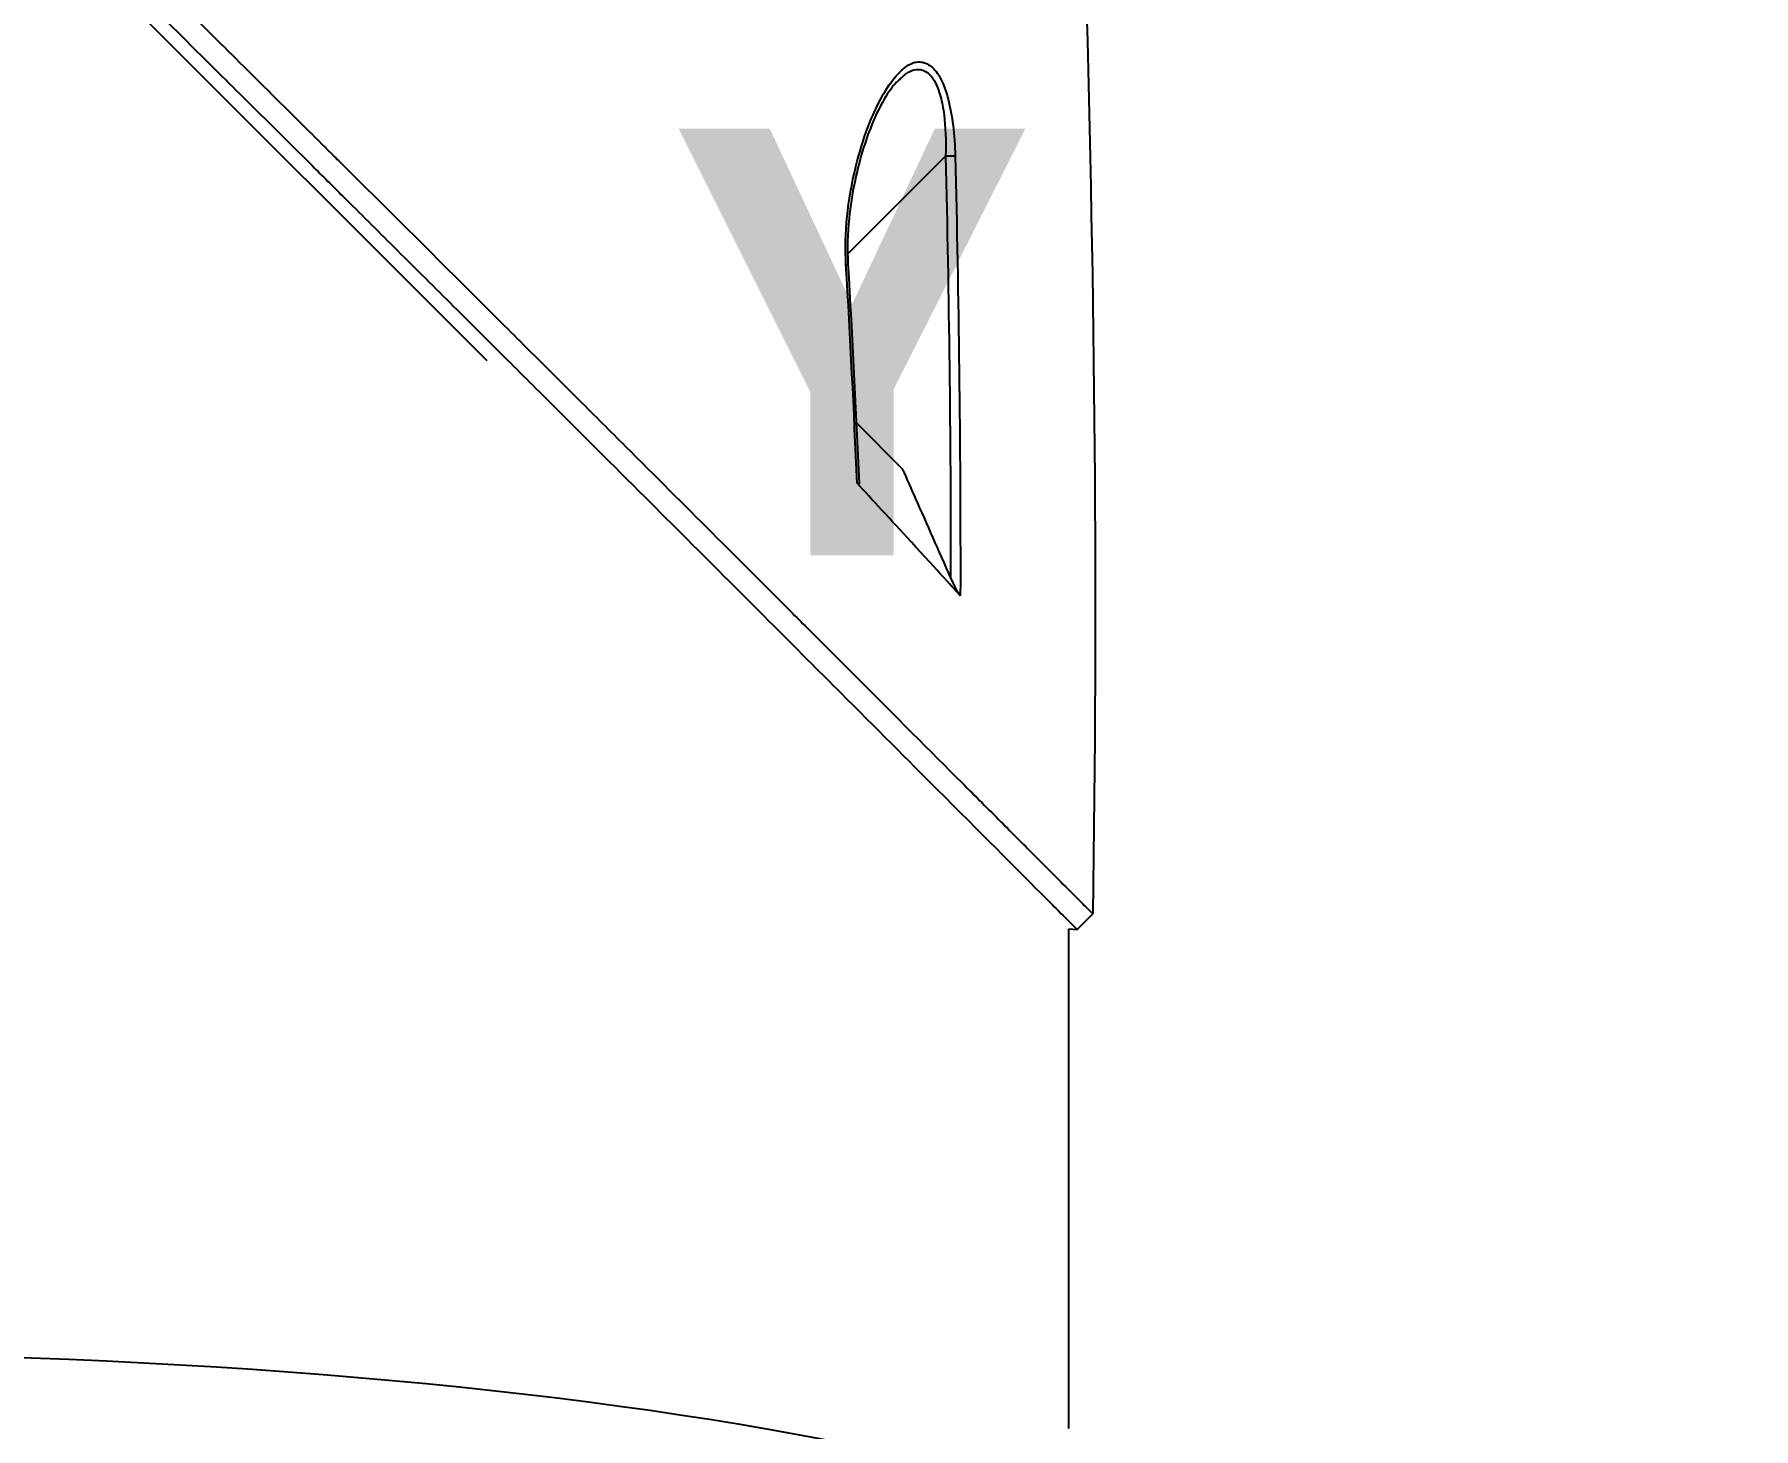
# Model space of a CAD drawing. Header units: millimetres. Extents: x 0 to 4378, y 0 to 2376.
# Drawn here: x 1657.5 to 1734.9, y 701.8 to 764.5 of the extents above; entities that cross this region are included whole.
import ezdxf

# ---------------------------------------------------------------- set-up
doc = ezdxf.new("R2010")
doc.units = ezdxf.units.MM
doc.header["$LTSCALE"] = 0.2
doc.layers.add('07_Special Line2', color=76, linetype='Continuous')
doc.layers.add('13_After Rev.Num.', color=6, linetype='Continuous')
doc.styles.add('Rainbow-5.0 Style', font='malgunsl.ttf')
doc.dimstyles.new('Rainbow-5.0 Style', dxfattribs={"dimtxt": 4, "dimasz": 2.5, "dimexe": 1, "dimexo": 1, "dimgap": 1, "dimtad": 1, "dimdsep": 46, "dimtxsty": 'Rainbow-5.0 Style', "dimcen": 0, "dimclrd": 251, "dimclre": 251, "dimclrt": 7, "dimazin": 3, "dimtp": 0.1, "dimtm": 0.1, "dimtfac": 0.61, "dimtmove": 0, "dimatfit": 3, "dimfxl": 1, "dimlwd": -1, "dimlwe": -1, "dimarcsym": 1})

# ---------------------------------------------------------------- blocks, each defined once
blk = doc.blocks.new('*D144')
at = {"color": 251, "linetype": 'ByBlock', "transparency": 16777216}
for p, q in [((1649.046, 771.457), (1818.696, 771.457)), ((1814.696, 612.257), (1814.696, 761.457)), ((1735.477, 602.257), (1818.696, 602.257))]:
    blk.add_line(p, q, dxfattribs=at)
at = {"color": 251, "transparency": 16777216}
for points in [[(1813.029, 761.457), (1816.362, 761.457), (1814.696, 771.457)], [(1813.029, 612.257), (1816.362, 612.257), (1814.696, 602.257)]]:
    blk.add_solid(points, dxfattribs=at)
at = {"layer": 'Defpoints', "color": 0, "transparency": 16777216}
for p in [(1645.046, 771.457), (1814.696, 771.457), (1731.477, 602.257)]:
    blk.add_point(p, dxfattribs=at)
at = {"color": 7, "transparency": 16777216, "insert": (1802.38, 686.857), "char_height": 16, "attachment_point": 5, "rotation": 90, "style": 'Rainbow-5.0 Style'}
blk.add_mtext('169.2', dxfattribs=at)
blk = doc.blocks.new('Blk$A47R2-4W24B')
for p, q in [((-30.658, 211.045), (32.788, 147.599)), ((53.398, 158.5), (53.398, 158.5)), ((53.738, 158.5), (53.74, 158.5)), ((53.447, 156.792), (49.036, 152.381)), ((48.947, 152.292), (48.947, 152.292)), ((49.431, 144.79), (51.528, 142.694)), ((59.372, 121.972), (60.079, 122.679)), ((59, 99.5), (59, 122.001)), ((59, 122.001), (59.372, 121.972))]:
    blk.add_line(p, q)
for centre, major_axis, ratio, start_param, end_param in [((53.435, 156.78), (-0.5, -0.012), 0.024071, 3.598315, 4.687114), ((48.555, 151.9), (0.499, 0.029), 0.0232, 5.671142, 6.283186)]:
    blk.add_ellipse(centre, major_axis=major_axis, ratio=ratio, start_param=start_param, end_param=end_param)
for points, knots in [([(-27.102, 209.471), (-27.09, 209.459), (-26.939, 209.308), (-26.865, 209.233), (-26.805, 209.174), (-26.627, 208.995), (-26.507, 208.875), (-26.148, 208.516), (-25.908, 208.275), (-25.184, 207.55), (-24.697, 207.063), (-23.224, 205.588), (-22.226, 204.59), (-20.972, 203.337), (-20.722, 203.086), (-20.152, 202.516), (-19.826, 202.191), (-18.905, 201.27), (-18.295, 200.661), (-17.558, 199.925), (-17.435, 199.803), (-17.203, 199.571), (-17.094, 199.461), (-15.811, 198.181), (-14.625, 196.997), (-12.743, 195.12), (-12.055, 194.435), (-10.575, 192.96), (-9.78, 192.168), (-6.855, 189.255), (-4.699, 187.11), (-1.804, 184.235), (-1.083, 183.519), (-0.252, 182.695), (-0.145, 182.589), (0.042, 182.404), (0.127, 182.319), (0.298, 182.15), (0.386, 182.063), (0.59, 181.861), (0.702, 181.749), (0.903, 181.551), (0.987, 181.468), (1.194, 181.263), (1.318, 181.14), (1.546, 180.915), (1.649, 180.813), (2.286, 180.182), (2.821, 179.653), (4.053, 178.436), (4.749, 177.747), (6.153, 176.361), (6.861, 175.663), (8.019, 174.521), (8.473, 174.074), (9.028, 173.526), (9.131, 173.425), (9.422, 173.137), (9.611, 172.951), (10.256, 172.314), (10.716, 171.86), (11.42, 171.165), (11.669, 170.92), (12.001, 170.591), (12.087, 170.506), (12.219, 170.376), (12.263, 170.333), (12.405, 170.192), (12.506, 170.092), (12.757, 169.844), (12.914, 169.689), (13.261, 169.345), (13.446, 169.162), (13.812, 168.8), (13.992, 168.622), (14.234, 168.382), (14.293, 168.324), (14.503, 168.116), (14.659, 167.961), (15.049, 167.575), (15.271, 167.356), (15.659, 166.972), (15.823, 166.808), (16.151, 166.483), (16.317, 166.318), (16.744, 165.895), (17.001, 165.641), (17.452, 165.195), (17.639, 165.009), (17.968, 164.683), (18.109, 164.543), (18.322, 164.332), (18.394, 164.261), (18.671, 163.987), (18.875, 163.784), (20.001, 162.668), (20.919, 161.757), (22.819, 159.872), (23.803, 158.895), (25.161, 157.547), (25.542, 157.168), (26.106, 156.607), (26.289, 156.425), (26.905, 155.813), (27.341, 155.38), (28.219, 154.507), (28.664, 154.064), (30.073, 152.664), (31.029, 151.712), (32.755, 149.993), (33.528, 149.224), (35.189, 147.569), (36.076, 146.685), (37.656, 145.109), (38.353, 144.414), (41.696, 141.078), (44.225, 138.551), (47.062, 135.713), (47.558, 135.218), (48.513, 134.262), (48.975, 133.8), (51.178, 131.595), (52.778, 129.993), (54.809, 127.959), (55.398, 127.369), (56.464, 126.301), (56.944, 125.821), (58.218, 124.543), (58.878, 123.882), (59.559, 123.2), (59.733, 123.026), (60.004, 122.754), (60.079, 122.679), (60.079, 122.679)], [-6.229962, -6.229962, -6.229962, -6.229962, -6.227864, -6.227864, -6.219552, -6.219552, -6.202929, -6.202929, -6.16968, -6.16968, -6.103208, -6.103208, -5.970065, -5.970065, -5.937453, -5.937453, -5.895346, -5.895346, -5.816119, -5.816119, -5.800362, -5.800362, -5.786281, -5.786281, -5.635887, -5.635887, -5.550128, -5.550128, -5.451964, -5.451964, -5.19041, -5.19041, -5.103809, -5.103809, -5.091041, -5.091041, -5.081268, -5.081268, -5.070806, -5.070806, -5.057101, -5.057101, -5.047416, -5.047416, -5.032993, -5.032993, -5.021064, -5.021064, -4.959513, -4.959513, -4.879662, -4.879662, -4.798866, -4.798866, -4.746913, -4.746913, -4.735039, -4.735039, -4.713278, -4.713278, -4.660559, -4.660559, -4.631405, -4.631405, -4.620962, -4.620962, -4.61581, -4.61581, -4.603824, -4.603824, -4.585775, -4.585775, -4.565126, -4.565126, -4.545061, -4.545061, -4.538129, -4.538129, -4.518662, -4.518662, -4.489931, -4.489931, -4.468034, -4.468034, -4.446173, -4.446173, -4.412022, -4.412022, -4.38742, -4.38742, -4.368644, -4.368644, -4.359076, -4.359076, -4.331844, -4.331844, -4.208918, -4.208918, -4.076245, -4.076245, -4.023995, -4.023995, -3.998904, -3.998904, -3.939656, -3.939656, -3.878964, -3.878964, -3.746371, -3.746371, -3.637173, -3.637173, -3.509455, -3.509455, -3.406658, -3.406658, -3.009825, -3.009825, -2.924337, -2.924337, -2.84138, -2.84138, -2.519502, -2.519502, -2.374871, -2.374871, -2.235834, -2.235834, -1.965462, -1.965462, -1.83333, -1.83333, -1.674568, -1.674568, -1.674568, -1.674568]), ([(-27.809, 208.764), (-27.774, 208.729), (-27.473, 208.428), (-26.804, 207.757), (-26.551, 207.503), (-25.787, 206.739), (-25.273, 206.224), (-23.717, 204.667), (-22.66, 203.609), (-21.292, 202.242), (-20.989, 201.939), (-20.329, 201.28), (-19.976, 200.927), (-18.672, 199.624), (-17.717, 198.671), (-16.209, 197.166), (-15.656, 196.614), (-13.619, 194.582), (-12.118, 193.086), (-7.639, 188.624), (-2.045, 183.058), (3.894, 177.187), (5.221, 175.876), (7.206, 173.918), (7.863, 173.271), (8.777, 172.37), (9.035, 172.114), (9.8, 171.359), (10.305, 170.861), (10.97, 170.204), (11.126, 170.05), (11.394, 169.786), (11.502, 169.678), (11.715, 169.468), (11.819, 169.365), (12.028, 169.159), (12.136, 169.052), (12.66, 168.533), (13.075, 168.122), (13.937, 167.269), (14.382, 166.828), (15.652, 165.57), (16.477, 164.753), (18.116, 163.129), (18.93, 162.321), (20.596, 160.669), (21.446, 159.825), (23.176, 158.109), (24.058, 157.233), (25.395, 155.904), (25.854, 155.448), (27.084, 154.226), (27.839, 153.475), (29.446, 151.877), (30.291, 151.036), (31.947, 149.387), (32.759, 148.578), (34.336, 147.007), (35.104, 146.242), (37.323, 144.029), (38.756, 142.6), (42.731, 138.631), (45.182, 136.181), (47.858, 133.504), (48.289, 133.072), (50.296, 131.064), (51.758, 129.6), (55.022, 126.331), (56.608, 124.743), (57.974, 123.374), (58.215, 123.132), (58.736, 122.61), (58.974, 122.372), (59.292, 122.053), (59.372, 121.973), (59.372, 121.972)], [0.000001, 0.000001, 0.000001, 0.000001, 0.0174896, 0.0174896, 0.0280641, 0.0280641, 0.0492044, 0.0492044, 0.0915833, 0.0915833, 0.103829, 0.103829, 0.1177045, 0.1177045, 0.1548929, 0.1548929, 0.1762617, 0.1762617, 0.2332292, 0.2332292, 0.3447473, 0.3447473, 0.3768428, 0.3768428, 0.3928613, 0.3928613, 0.3992061, 0.3992061, 0.4115742, 0.4115742, 0.4153435, 0.4153435, 0.4181398, 0.4181398, 0.4207138, 0.4207138, 0.4231441, 0.4231441, 0.4328041, 0.4328041, 0.443145, 0.443145, 0.4624048, 0.4624048, 0.4815797, 0.4815797, 0.5018181, 0.5018181, 0.5229618, 0.5229618, 0.5340035, 0.5340035, 0.5527188, 0.5527188, 0.5738832, 0.5738832, 0.5945831, 0.5945831, 0.6145009, 0.6145009, 0.6528362, 0.6528362, 0.7241388, 0.7241388, 0.7381113, 0.7381113, 0.7906485, 0.7906485, 0.8696683, 0.8696683, 0.8893857, 0.8893857, 0.91901, 0.91901, 0.9486615, 0.9486615, 0.9486615, 0.9486615]), ([(48.964, 151.917), (48.879, 153.34), (49.037, 154.795), (49.41, 156.327), (49.726, 157.62), (50.131, 158.678), (50.61, 159.517), (50.637, 159.565), (50.664, 159.612), (50.692, 159.659), (50.989, 160.155), (51.283, 160.52), (51.575, 160.751), (51.667, 160.823), (51.752, 160.881), (51.832, 160.925), (51.919, 160.973), (52.003, 161.007), (52.085, 161.026), (52.261, 161.067), (52.441, 161.042), (52.626, 160.951), (52.789, 160.872), (52.938, 160.733), (53.075, 160.535), (53.102, 160.495), (53.129, 160.453), (53.156, 160.409), (53.219, 160.302), (53.279, 160.182), (53.335, 160.049), (53.377, 159.949), (53.418, 159.839), (53.458, 159.719), (53.497, 159.598), (53.532, 159.48), (53.562, 159.363), (53.753, 158.631), (53.86, 157.775), (53.884, 156.796)], [0, 0, 0, 0, 0.25, 0.25, 0.25, 0.4865055, 0.4865055, 0.4865055, 0.5, 0.5, 0.5, 0.625, 0.625, 0.625, 0.65625, 0.65625, 0.65625, 0.6875, 0.6875, 0.6875, 0.75, 0.75, 0.75, 0.8021419, 0.8021419, 0.8021419, 0.8125, 0.8125, 0.8125, 0.8375, 0.8375, 0.8375, 0.85625, 0.85625, 0.85625, 0.875, 0.875, 0.875, 0.9999999, 0.9999999, 0.9999999, 0.9999999]), ([(51.421, 160.29), (51.483, 160.349), (51.541, 160.403), (51.597, 160.45), (51.653, 160.497), (51.711, 160.541), (51.774, 160.579), (51.857, 160.628), (51.967, 160.684), (52.151, 160.7), (52.162, 160.701), (52.172, 160.702), (52.183, 160.702), (52.232, 160.704), (52.276, 160.701), (52.315, 160.695), (52.351, 160.69), (52.387, 160.681), (52.422, 160.67), (52.511, 160.64), (52.596, 160.592), (52.676, 160.526), (52.767, 160.45), (52.849, 160.352), (52.922, 160.234), (52.936, 160.21), (52.951, 160.185), (52.965, 160.159), (53.064, 159.975), (53.152, 159.747), (53.224, 159.479), (53.288, 159.238), (53.342, 158.96), (53.381, 158.648), (53.445, 158.132), (53.474, 157.507), (53.447, 156.792)], [-0.9529877, -0.9529877, -0.9529877, -0.9529877, -0.9022408, -0.9022408, -0.9022408, -0.8514938, -0.8514938, -0.8514938, -0.75, -0.75, -0.75, -0.7421865, -0.7421865, -0.7421865, -0.705, -0.705, -0.705, -0.675, -0.675, -0.675, -0.6, -0.6, -0.6, -0.5168612, -0.5168612, -0.5168612, -0.5, -0.5, -0.5, -0.375, -0.375, -0.375, -0.25, -0.25, -0.25, -0.0000001, -0.0000001, -0.0000001, -0.0000001]), ([(51.244, 160.138), (51.056, 159.937), (50.867, 159.668), (50.462, 158.978), (50.25, 158.53), (49.774, 157.314), (49.536, 156.49), (49.249, 155.102), (49.162, 154.555), (49.038, 153.323), (49.013, 152.621), (49.054, 151.929)], [0, 0, 0, 0, 0.1427344, 0.1427344, 0.3278478, 0.3278478, 0.6093621, 0.6093621, 0.7814093, 0.7814093, 0.9894028, 0.9894028, 0.9894028, 0.9894028]), ([(53.676, 137.835), (53.413, 138.429), (53.15, 139.023), (52.625, 140.211), (52.362, 140.805), (52.099, 141.399), (52.097, 141.405), (52.094, 141.41), (52.092, 141.416), (51.904, 141.842), (51.716, 142.268), (51.528, 142.694)], [-0.3898017, -0.3898017, -0.3898017, -0.3898017, -0.1949013, -0.1949013, 0, 0, 0, 0.0018086, 0.0018086, 0.0018086, 0.14148, 0.14148, 0.14148, 0.14148]), ([(49.552, 142.072), (49.552, 142.056), (49.551, 142.043), (49.543, 142.027), (49.537, 142.023), (49.52, 142.026), (49.511, 142.031), (49.489, 142.048), (49.477, 142.06), (49.465, 142.073)], [0.18466179, 0.18466179, 0.18466179, 0.18466179, 0.20109399, 0.20109399, 0.21736929, 0.21736929, 0.23156221, 0.23156221, 0.24608538, 0.24608538, 0.24608538, 0.24608538]), ([(54.113, 137.001), (53.867, 137.272), (53.106, 138.118), (50.988, 140.428), (50.115, 141.361), (49.465, 142.073)], [0.000001, 0.000001, 0.000001, 0.000001, 0.1867187, 0.1867187, 0.3309926, 0.3309926, 0.3309926, 0.3309926]), ([(54.113, 137.001), (54.101, 137.015), (54.087, 137.033), (54.057, 137.078), (54.039, 137.106), (53.983, 137.2), (53.938, 137.283), (53.823, 137.512), (53.751, 137.665), (53.676, 137.835)], [0.00000001, 0.00000001, 0.00000001, 0.00000001, 0.00934531, 0.00934531, 0.02070119, 0.02070119, 0.04610095, 0.04610095, 0.07967024, 0.07967024, 0.07967024, 0.07967024])]:
    blk.add_open_spline(points, degree=3, knots=knots)
for points in [[(57.791, 206.499), (59.548, 178.604), (60.52, 150.626), (60.079, 122.679)], [(51.255, 160.127), (51.319, 160.191), (51.374, 160.246), (51.421, 160.29)], [(53.447, 156.792), (53.601, 150.473), (53.68, 144.154), (53.676, 137.835)], [(53.884, 156.796), (54.037, 150.533), (54.125, 143.908), (54.113, 137.001)], [(49.465, 142.073), (49.326, 145.356), (49.159, 148.637), (48.964, 151.917)], [(49.054, 151.929), (49.248, 148.645), (49.413, 145.359), (49.552, 142.072)]]:
    blk.add_open_spline(points, degree=3)
blk = doc.blocks.new('Blk$L1P0-3O23B')
blk.add_ellipse((0, 0), major_axis=(69.345, 0), ratio=0.201954)
blk = doc.blocks.new('A$Ceda57245')
at = {"layer": '07_Special Line2', "insert": (34.529, -17.308), "char_height": 16, "attachment_point": 4, "style": 'Rainbow-5.0 Style'}
blk.add_mtext('{\\fMalgun Gothic Semilight|b1|i0|c129|p50;Y}', dxfattribs=at)

msp = doc.modelspace()

# ---------------------------------------------------------------- block references
msp.add_blockref('Blk$A47R2-4W24B', (1645.046, 602.257))
at = {"xscale": 1.2, "yscale": 1.2, "zscale": 1.2}
msp.add_blockref('A$Ceda57245', (1645.046, 771.457), dxfattribs=at)
at = {"layer": '13_After Rev.Num.'}
msp.add_blockref('Blk$L1P0-3O23B', (1645.046, 691.161), dxfattribs=at)

# ---------------------------------------------------------------- dimensions: what is measured, and where the dimension line sits
dim = msp.add_linear_dim(base=(1814.696, 771.457), p1=(1731.477, 602.257), p2=(1645.046, 771.457), angle=90, dimstyle='Rainbow-5.0 Style', override={"dimscale": 4})
dim.commit()
dim.dimension.update_dxf_attribs({"geometry": '*D144', "text_midpoint": (1802.38, 686.857)})

# ---------------------------------------------------------------- leaders
at = {"annotation_type": 0, "has_hookline": 1, "hookline_direction": 0, "text_width": 41.92}
msp.add_leader([(1645.046, 602.757), (1851.059, 741.166), (1863.559, 741.166)], dimstyle='Rainbow-5.0 Style', override={"dimscale": 5, "dimgap": 1, "dimtad": 1}, dxfattribs=at)

doc.saveas('drawing.dxf')
